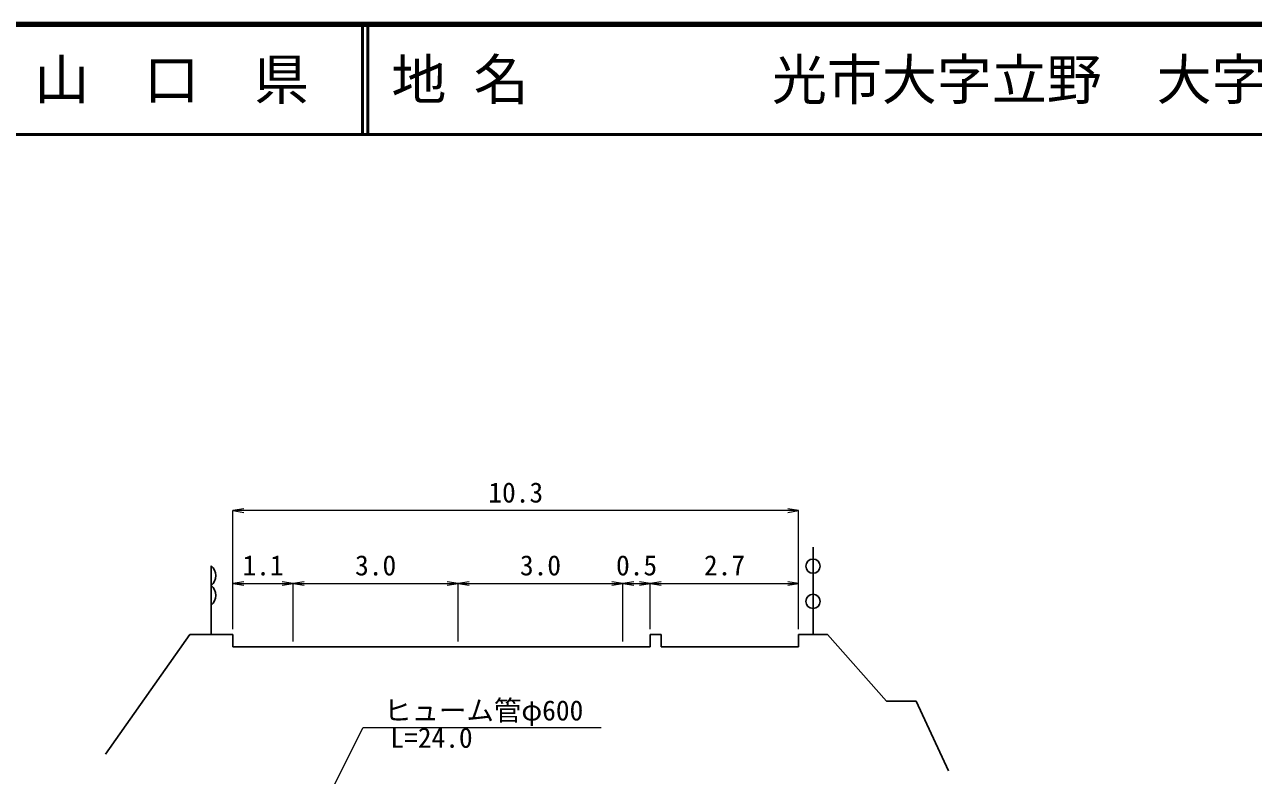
# Model space of a CAD drawing. Units: millimetres at full size, sheet at 1:1000, with parts at other scales. Extents: x 40000 to 680000, y 20000 to 380000.
# Drawn here: x 336993 to 448840, y 311677 to 380000 of the extents above; entities that cross this region are included whole.
import ezdxf
from ezdxf.enums import TextEntityAlignment as Align

# ---------------------------------------------------------------- set-up
doc = ezdxf.new("R2010")
doc.units = ezdxf.units.MM
doc.header["$LTSCALE"] = 1000
for name, color, linetype, lineweight in [('M-BGD', 7, 'Continuous', 25), ('M-STR-HTXT', 7, 'Continuous', 13), ('M-TTL', 2, 'Continuous', 140), ('M-TTL-LINE', 7, 'Continuous', 50)]:
    doc.layers.add(name, color=color, linetype=linetype, lineweight=lineweight)
doc.layers.add('M-TTL-TXT', color=7, linetype='Continuous')
doc.styles.add('ＭＳ ゴシック', font='')
doc.styles.get('ＭＳ ゴシック').set_extended_font_data('MS Gothic')

# ---------------------------------------------------------------- blocks, each defined once
blk = doc.blocks.new('open_arrow')
at = {"color": 0, "linetype": 'Continuous', "lineweight": -2}
blk.add_lwpolyline([(7.5, 1.25), (0, 0), (7.5, -1.25)], dxfattribs=at)

msp = doc.modelspace()

# ---------------------------------------------------------------- linework, layer by layer
at = {"layer": 'M-BGD'}
for p, q in [((408757, 324490), (408757, 332434)), ((353989, 324490), (353989, 330753)), ((352030, 324490), (344368, 313598)), ((393948, 323364), (393948, 324490)), ((394948, 324490), (393948, 324490)), ((394948, 323364), (394948, 324490)), ((394948, 323364), (407448, 323364))]:
    msp.add_line(p, q, dxfattribs=at)
for points in [[(355948, 323364), (355948, 324490), (352030, 324490)], [(407448, 323364), (407448, 324490), (410066, 324490), (415431, 318442), (418136, 318442), (421087, 312101)], [(355948, 323364), (361448, 323364), (376448, 323364), (391448, 323364), (393948, 323364)]]:
    msp.add_lwpolyline(points, dxfattribs=at)
for centre in [(408757, 330718), (408757, 327513)]:
    msp.add_circle(centre, 650, dxfattribs=at)
for centre in [(353184, 329855), (353184, 328060)]:
    msp.add_arc(centre, 1206, 311.87413, 48.12587, dxfattribs=at)
at = {"layer": 'M-STR-HTXT'}
for p, q in [((355948, 324990), (355948, 335771)), ((407448, 335770), (355948, 335770)), ((407448, 324990), (407448, 335771)), ((355948, 329141), (361448, 329141)), ((361448, 323864), (361448, 329142)), ((361448, 329141), (376448, 329141)), ((376448, 323864), (376448, 329142)), ((376448, 329141), (391448, 329141)), ((391448, 323864), (391448, 329142)), ((391448, 329141), (393948, 329141)), ((393948, 324990), (393948, 329142)), ((393948, 329141), (407448, 329141))]:
    msp.add_line(p, q, dxfattribs=at)
msp.add_lwpolyline([(350428, 281454), (367810, 316026), (389460, 316026)], dxfattribs=at)
at = {"layer": 'M-TTL'}
msp.add_line((680000, 380000), (40000, 380000), dxfattribs=at)
at = {"layer": 'M-TTL-LINE'}
for p, q in [((367750, 380000), (367750, 370000)), ((368250, 380000), (368250, 370000)), ((40000, 370000), (680000, 370000))]:
    msp.add_line(p, q, dxfattribs=at)

# ---------------------------------------------------------------- block references
at = {"layer": 'M-STR-HTXT', "xscale": 133, "yscale": 133}
for p in [(355948, 335770), (355948, 329141), (361448, 329141), (376448, 329141), (391448, 329141), (393948, 329141)]:
    msp.add_blockref('open_arrow', p, dxfattribs=at)
at = {"layer": 'M-STR-HTXT', "xscale": 133, "yscale": 133, "rotation": 180}
for p in [(407448, 335770), (361448, 329141), (376448, 329141), (391448, 329141), (393948, 329141), (407448, 329141)]:
    msp.add_blockref('open_arrow', p, dxfattribs=at)

# ---------------------------------------------------------------- texts
at = {"layer": 'M-STR-HTXT', "style": 'ＭＳ ゴシック'}
for s, p in [('10.3', (381698, 335957)), ('1.1', (358698, 329329)), ('3.0', (368948, 329329)), ('3.0', (383948, 329329)), ('0.5', (392698, 329329)), ('2.7', (400698, 329329))]:
    msp.add_text(s, height=1833, dxfattribs=at).set_placement(p, align=Align.BOTTOM_CENTER)
msp.add_text('ヒューム管φ600', height=1833, dxfattribs=at).set_placement((369710, 316126), align=Align.BOTTOM_LEFT)
msp.add_text('L=24.0', height=1833, dxfattribs=at).set_placement((370294, 316026), align=Align.TOP_LEFT)
at = {"layer": 'M-TTL-TXT', "style": 'ＭＳ ゴシック'}
msp.add_text('山\u3000口\u3000県', height=3666, dxfattribs=at).set_placement((350375, 375000), align=Align.MIDDLE_CENTER)
for s, p in [('地 名', (370380, 375000)), ('光市大字立野\u3000大字三井', (405024, 375000))]:
    msp.add_text(s, height=3666, dxfattribs=at).set_placement(p, align=Align.MIDDLE_LEFT)

doc.saveas('drawing.dxf')
